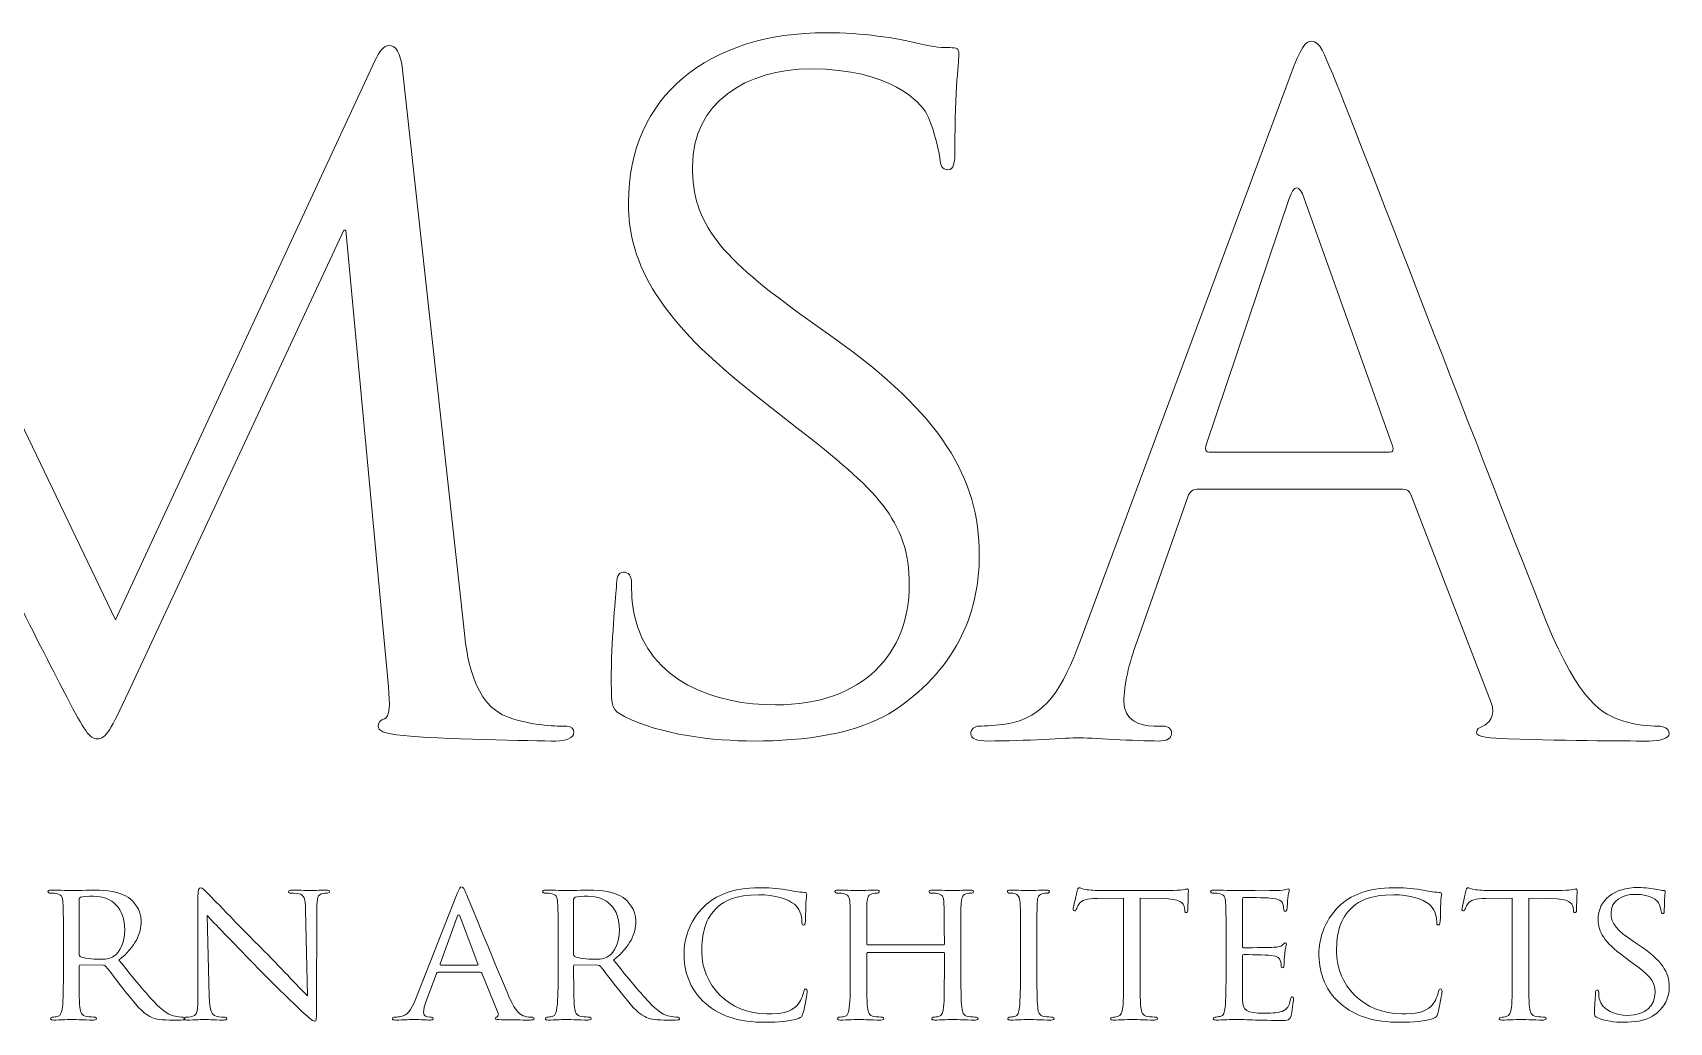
# Model space of a CAD drawing. Header units: feet. Extents: x 0.21 to 4.79, y 0.56 to 1.94.
# Drawn here: x 2.498 to 4.787, y 0.558 to 1.942 of the extents above; entities that cross this region are included whole.
import ezdxf

# ---------------------------------------------------------------- set-up
doc = ezdxf.new("R2010")
doc.units = ezdxf.units.FT
doc.header["$MEASUREMENT"] = 0
doc.layers.add('Layer 2', color=7, linetype='Continuous')

# ---------------------------------------------------------------- blocks, each defined once
blk = doc.blocks.new('RAMSA-Logo-Outline')
at = {"layer": 'Layer 2', "lineweight": 0}
for points, knots in [([(3.1004, 1.1147), (3.1047, 1.0702), (3.1132, 1.0018), (3.1643, 0.984), (3.1997, 0.9721), (3.2323, 0.9721), (3.245, 0.9721), (3.2507, 0.9721), (3.255, 0.9692), (3.255, 0.9632), (3.255, 0.9558), (3.2436, 0.9513), (3.2295, 0.9513), (3.2011, 0.9513), (3.0621, 0.9543), (3.0168, 0.9588), (2.9871, 0.9618), (2.9814, 0.9662), (2.9814, 0.9721), (2.9814, 0.9766), (2.9842, 0.9811), (2.9899, 0.9825), (2.997, 0.984), (2.9984, 1.0033), (2.9955, 1.0271), (2.9955, 1.0271), (2.936, 1.6659), (2.936, 1.6659), (2.936, 1.6659), (2.9332, 1.6659), (2.9332, 1.6659), (2.9332, 1.6659), (2.6327, 1.0212), (2.6327, 1.0212), (2.6071, 0.9662), (2.6001, 0.9543), (2.5888, 0.9543), (2.5774, 0.9543), (2.5703, 0.9662), (2.5462, 1.0122), (2.5136, 1.0746), (2.4314, 1.2366), (2.4002, 1.3049), (2.3633, 1.3851), (2.2627, 1.5976), (2.2414, 1.6495), (2.2414, 1.6495), (2.2358, 1.6495), (2.2358, 1.6495), (2.2358, 1.6495), (2.1876, 1.0791), (2.1876, 1.0791), (2.1862, 1.0598), (2.1862, 1.036), (2.1862, 1.0152), (2.1862, 0.9959), (2.1975, 0.984), (2.2159, 0.9795), (2.2372, 0.9736), (2.2556, 0.9721), (2.2641, 0.9721), (2.2683, 0.9721), (2.274, 0.9677), (2.274, 0.9632), (2.274, 0.9543), (2.2655, 0.9513), (2.2514, 0.9513), (2.2046, 0.9513), (2.145, 0.9558), (2.1351, 0.9558), (2.1238, 0.9558), (2.0643, 0.9513), (2.0302, 0.9513), (2.0175, 0.9513), (2.009, 0.9543), (2.009, 0.9632), (2.009, 0.9677), (2.0146, 0.9721), (2.0217, 0.9721), (2.0316, 0.9721), (2.0401, 0.9736), (2.0586, 0.9766), (2.0997, 0.984), (2.1011, 1.0301), (2.1068, 1.0776), (2.1068, 1.0776), (2.1975, 1.9021), (2.1975, 1.9021), (2.1989, 1.9154), (2.2046, 1.9244), (2.2116, 1.9244), (2.2202, 1.9244), (2.2301, 1.9199), (2.2372, 1.905), (2.2372, 1.905), (2.6142, 1.1207), (2.6142, 1.1207), (2.6142, 1.1207), (2.9771, 1.9036), (2.9771, 1.9036), (2.9828, 1.9154), (2.9885, 1.9244), (2.997, 1.9244), (3.0055, 1.9244), (3.0126, 1.914), (3.0154, 1.8902), (3.0154, 1.8902), (3.1004, 1.1147), (3.1004, 1.1147)], [0, 0, 0, 0, 1, 1, 1, 2, 2, 2, 3, 3, 3, 4, 4, 4, 5, 5, 5, 6, 6, 6, 7, 7, 7, 8, 8, 8, 9, 9, 9, 10, 10, 10, 11, 11, 11, 12, 12, 12, 13, 13, 13, 14, 14, 14, 15, 15, 15, 16, 16, 16, 17, 17, 17, 18, 18, 18, 19, 19, 19, 20, 20, 20, 21, 21, 21, 22, 22, 22, 23, 23, 23, 24, 24, 24, 25, 25, 25, 26, 26, 26, 27, 27, 27, 28, 28, 28, 29, 29, 29, 30, 30, 30, 31, 31, 31, 32, 32, 32, 33, 33, 33, 34, 34, 34, 35, 35, 35, 36, 36, 36, 36]), ([(3.3256, 0.9855), (3.3086, 0.9944), (3.3072, 0.9988), (3.3072, 1.033), (3.3072, 1.0954), (3.3129, 1.1459), (3.3143, 1.1667), (3.3143, 1.1801), (3.3171, 1.1875), (3.3242, 1.1875), (3.3312, 1.1875), (3.3355, 1.1831), (3.3355, 1.1726), (3.3355, 1.1623), (3.3355, 1.1444), (3.3398, 1.1266), (3.3596, 1.0345), (3.4532, 1.0018), (3.5368, 1.0018), (3.6601, 1.0018), (3.7239, 1.0746), (3.7239, 1.1697), (3.7239, 1.2603), (3.6772, 1.3034), (3.5666, 1.3896), (3.5666, 1.3896), (3.5099, 1.4341), (3.5099, 1.4341), (3.3752, 1.5396), (3.3312, 1.6168), (3.3312, 1.7045), (3.3312, 1.853), (3.4432, 1.9422), (3.6077, 1.9422), (3.6573, 1.9422), (3.7069, 1.9347), (3.7367, 1.9273), (3.7608, 1.9213), (3.7707, 1.9213), (3.7806, 1.9213), (3.7905, 1.9213), (3.7934, 1.9199), (3.7934, 1.9125), (3.7934, 1.9065), (3.7877, 1.8649), (3.7877, 1.7788), (3.7877, 1.7594), (3.7863, 1.7505), (3.7778, 1.7505), (3.7693, 1.7505), (3.7679, 1.7564), (3.7664, 1.7669), (3.7651, 1.7817), (3.7551, 1.8159), (3.748, 1.8293), (3.7395, 1.8441), (3.6984, 1.8916), (3.5865, 1.8916), (3.4957, 1.8916), (3.4206, 1.8441), (3.4206, 1.755), (3.4206, 1.6748), (3.4589, 1.6287), (3.5822, 1.541), (3.5822, 1.541), (3.6176, 1.5158), (3.6176, 1.5158), (3.7693, 1.4074), (3.8217, 1.3197), (3.8217, 1.2113), (3.8217, 1.137), (3.7948, 1.0568), (3.7055, 0.9958), (3.653, 0.9602), (3.5751, 0.9513), (3.5071, 0.9513), (3.4489, 0.9513), (3.3767, 0.9602), (3.3256, 0.9855)], [0, 0, 0, 0, 1, 1, 1, 2, 2, 2, 3, 3, 3, 4, 4, 4, 5, 5, 5, 6, 6, 6, 7, 7, 7, 8, 8, 8, 9, 9, 9, 10, 10, 10, 11, 11, 11, 12, 12, 12, 13, 13, 13, 14, 14, 14, 15, 15, 15, 16, 16, 16, 17, 17, 17, 18, 18, 18, 19, 19, 19, 20, 20, 20, 21, 21, 21, 22, 22, 22, 23, 23, 23, 24, 24, 24, 25, 25, 25, 26, 26, 26, 26]), ([(4.2564, 1.8813), (4.272, 1.9229), (4.2777, 1.9303), (4.2862, 1.9303), (4.2989, 1.9303), (4.3032, 1.9125), (4.3159, 1.8843), (4.3386, 1.8308), (4.5385, 1.3093), (4.615, 1.1177), (4.6604, 1.0048), (4.6944, 0.9885), (4.7213, 0.9795), (4.7397, 0.9736), (4.7582, 0.9721), (4.7709, 0.9721), (4.778, 0.9721), (4.7865, 0.9692), (4.7865, 0.9617), (4.7865, 0.9543), (4.7724, 0.9513), (4.7582, 0.9513), (4.7397, 0.9513), (4.6476, 0.9513), (4.5611, 0.9543), (4.537, 0.9558), (4.5172, 0.9558), (4.5172, 0.9632), (4.5172, 0.9692), (4.52, 0.9692), (4.5257, 0.9721), (4.5328, 0.9751), (4.5456, 0.9855), (4.537, 1.0063), (4.537, 1.0063), (4.4251, 1.296), (4.4251, 1.296), (4.4223, 1.3019), (4.4208, 1.3034), (4.4137, 1.3034), (4.4137, 1.3034), (4.126, 1.3034), (4.126, 1.3034), (4.1203, 1.3034), (4.116, 1.3004), (4.1132, 1.293), (4.1132, 1.293), (4.0424, 1.091), (4.0424, 1.091), (4.031, 1.0598), (4.0239, 1.0286), (4.0239, 1.0063), (4.0239, 0.981), (4.0452, 0.9721), (4.0664, 0.9721), (4.0664, 0.9721), (4.0778, 0.9721), (4.0778, 0.9721), (4.0877, 0.9721), (4.0905, 0.9677), (4.0905, 0.9617), (4.0905, 0.9543), (4.0834, 0.9513), (4.0721, 0.9513), (4.0424, 0.9513), (3.9743, 0.9558), (3.9601, 0.9558), (3.9474, 0.9558), (3.885, 0.9513), (3.834, 0.9513), (3.8184, 0.9513), (3.8099, 0.9543), (3.8099, 0.9617), (3.8099, 0.9677), (3.8155, 0.9721), (3.8212, 0.9721), (3.8297, 0.9721), (3.8481, 0.9736), (3.8581, 0.9751), (3.9148, 0.9825), (3.9389, 1.0271), (3.9629, 1.091), (3.9629, 1.091), (4.2564, 1.8813), (4.2564, 1.8813)], [0, 0, 0, 0, 1, 1, 1, 2, 2, 2, 3, 3, 3, 4, 4, 4, 5, 5, 5, 6, 6, 6, 7, 7, 7, 8, 8, 8, 9, 9, 9, 10, 10, 10, 11, 11, 11, 12, 12, 12, 13, 13, 13, 14, 14, 14, 15, 15, 15, 16, 16, 16, 17, 17, 17, 18, 18, 18, 19, 19, 19, 20, 20, 20, 21, 21, 21, 22, 22, 22, 23, 23, 23, 24, 24, 24, 25, 25, 25, 26, 26, 26, 27, 27, 27, 28, 28, 28, 28]), ([(4.3953, 1.3554), (4.401, 1.3554), (4.401, 1.3584), (4.3995, 1.3643), (4.3995, 1.3643), (4.2762, 1.7104), (4.2762, 1.7104), (4.2691, 1.7298), (4.262, 1.7298), (4.255, 1.7104), (4.255, 1.7104), (4.1387, 1.3643), (4.1387, 1.3643), (4.1373, 1.3584), (4.1387, 1.3554), (4.143, 1.3554), (4.143, 1.3554), (4.3953, 1.3554), (4.3953, 1.3554)], [0, 0, 0, 0, 1, 1, 1, 2, 2, 2, 3, 3, 3, 4, 4, 4, 5, 5, 5, 6, 6, 6, 6]), ([(2.5411, 0.6732), (2.5411, 0.7105), (2.5411, 0.7173), (2.5405, 0.7249), (2.54, 0.7331), (2.5385, 0.737), (2.5302, 0.7382), (2.5282, 0.7384), (2.5239, 0.7387), (2.5215, 0.7387), (2.5207, 0.7387), (2.5195, 0.7399), (2.5195, 0.7407), (2.5195, 0.7421), (2.5207, 0.7427), (2.5235, 0.7427), (2.5351, 0.7427), (2.552, 0.7421), (2.5535, 0.7421), (2.5561, 0.7421), (2.5774, 0.7427), (2.5851, 0.7427), (2.6012, 0.7427), (2.6191, 0.7413), (2.6323, 0.7322), (2.6386, 0.7277), (2.6498, 0.7161), (2.6498, 0.6994), (2.6498, 0.6817), (2.6424, 0.6644), (2.6188, 0.6446), (2.6395, 0.6192), (2.657, 0.5974), (2.6717, 0.5824), (2.6852, 0.5689), (2.6936, 0.5666), (2.6999, 0.5658), (2.7048, 0.5649), (2.7074, 0.5649), (2.7088, 0.5649), (2.7103, 0.5649), (2.7111, 0.5638), (2.7111, 0.5629), (2.7111, 0.5615), (2.7097, 0.561), (2.7051, 0.561), (2.7051, 0.561), (2.6893, 0.561), (2.6893, 0.561), (2.6749, 0.561), (2.6685, 0.5624), (2.6622, 0.5658), (2.6513, 0.5714), (2.6421, 0.583), (2.6277, 0.6011), (2.6171, 0.6141), (2.6058, 0.6297), (2.6004, 0.6361), (2.5992, 0.6373), (2.5987, 0.6376), (2.5969, 0.6376), (2.5969, 0.6376), (2.5647, 0.6381), (2.5647, 0.6381), (2.5635, 0.6381), (2.563, 0.6376), (2.563, 0.6361), (2.563, 0.6361), (2.563, 0.6305), (2.563, 0.6305), (2.563, 0.6073), (2.563, 0.5887), (2.5641, 0.5788), (2.565, 0.5717), (2.5664, 0.5672), (2.5742, 0.566), (2.5776, 0.5655), (2.5831, 0.5649), (2.5854, 0.5649), (2.5871, 0.5649), (2.5874, 0.5638), (2.5874, 0.5629), (2.5874, 0.5618), (2.5863, 0.561), (2.5834, 0.561), (2.5696, 0.561), (2.5535, 0.5618), (2.5523, 0.5618), (2.552, 0.5618), (2.5351, 0.561), (2.5273, 0.561), (2.5247, 0.561), (2.5233, 0.5615), (2.5233, 0.5629), (2.5233, 0.5638), (2.5239, 0.5649), (2.5253, 0.5649), (2.5276, 0.5649), (2.5307, 0.5655), (2.5331, 0.566), (2.5379, 0.5672), (2.5385, 0.5717), (2.5397, 0.5788), (2.5411, 0.5887), (2.5411, 0.6076), (2.5411, 0.6308), (2.5411, 0.6308), (2.5411, 0.6732), (2.5411, 0.6732)], [0, 0, 0, 0, 1, 1, 1, 2, 2, 2, 3, 3, 3, 4, 4, 4, 5, 5, 5, 6, 6, 6, 7, 7, 7, 8, 8, 8, 9, 9, 9, 10, 10, 10, 11, 11, 11, 12, 12, 12, 13, 13, 13, 14, 14, 14, 15, 15, 15, 16, 16, 16, 17, 17, 17, 18, 18, 18, 19, 19, 19, 20, 20, 20, 21, 21, 21, 22, 22, 22, 23, 23, 23, 24, 24, 24, 25, 25, 25, 26, 26, 26, 27, 27, 27, 28, 28, 28, 29, 29, 29, 30, 30, 30, 31, 31, 31, 32, 32, 32, 33, 33, 33, 34, 34, 34, 35, 35, 35, 36, 36, 36, 36]), ([(2.563, 0.6528), (2.563, 0.6514), (2.5635, 0.6506), (2.5647, 0.6497), (2.5684, 0.6477), (2.5814, 0.646), (2.5926, 0.646), (2.5987, 0.646), (2.6055, 0.6463), (2.6116, 0.6503), (2.6202, 0.6559), (2.6268, 0.6686), (2.6268, 0.687), (2.6268, 0.717), (2.6101, 0.7342), (2.5831, 0.7342), (2.5756, 0.7342), (2.5676, 0.7334), (2.565, 0.7328), (2.5638, 0.7322), (2.563, 0.7314), (2.563, 0.73), (2.563, 0.73), (2.563, 0.6528), (2.563, 0.6528)], [0, 0, 0, 0, 1, 1, 1, 2, 2, 2, 3, 3, 3, 4, 4, 4, 5, 5, 5, 6, 6, 6, 7, 7, 7, 8, 8, 8, 8]), ([(2.7451, 0.5937), (2.7457, 0.574), (2.748, 0.568), (2.7549, 0.5663), (2.7595, 0.5652), (2.7652, 0.5649), (2.7675, 0.5649), (2.7687, 0.5649), (2.7696, 0.5641), (2.7696, 0.5629), (2.7696, 0.5615), (2.7678, 0.561), (2.7649, 0.561), (2.7506, 0.561), (2.7405, 0.5618), (2.7382, 0.5618), (2.7359, 0.5618), (2.7253, 0.561), (2.7137, 0.561), (2.7112, 0.561), (2.7097, 0.5612), (2.7097, 0.5629), (2.7097, 0.5641), (2.7106, 0.5649), (2.7117, 0.5649), (2.7137, 0.5649), (2.7183, 0.5652), (2.7221, 0.5663), (2.7284, 0.568), (2.7293, 0.5745), (2.7293, 0.5963), (2.7293, 0.5963), (2.7293, 0.7339), (2.7293, 0.7339), (2.7293, 0.7436), (2.7307, 0.7461), (2.7327, 0.7461), (2.7356, 0.7461), (2.7399, 0.7413), (2.7425, 0.7387), (2.7465, 0.7348), (2.7834, 0.6963), (2.8225, 0.6568), (2.8475, 0.6313), (2.8746, 0.6028), (2.8823, 0.5949), (2.8823, 0.5949), (2.8797, 0.7153), (2.8797, 0.7153), (2.8794, 0.7308), (2.878, 0.7362), (2.8702, 0.7376), (2.8656, 0.7385), (2.8599, 0.7387), (2.8579, 0.7387), (2.8561, 0.7387), (2.8559, 0.7402), (2.8559, 0.741), (2.8559, 0.7424), (2.8579, 0.7427), (2.8607, 0.7427), (2.8722, 0.7427), (2.8843, 0.7421), (2.8872, 0.7421), (2.8901, 0.7421), (2.8984, 0.7427), (2.9088, 0.7427), (2.9113, 0.7427), (2.9134, 0.7424), (2.9134, 0.741), (2.9134, 0.7402), (2.9122, 0.7387), (2.9105, 0.7387), (2.9093, 0.7387), (2.9073, 0.7387), (2.9045, 0.7382), (2.8961, 0.7365), (2.8956, 0.7317), (2.8956, 0.7172), (2.8956, 0.7172), (2.895, 0.5765), (2.895, 0.5765), (2.895, 0.5607), (2.8947, 0.5593), (2.893, 0.5593), (2.8904, 0.5593), (2.8878, 0.5612), (2.8737, 0.574), (2.8711, 0.5762), (2.8346, 0.6116), (2.8078, 0.639), (2.7785, 0.6692), (2.75, 0.6986), (2.7422, 0.7071), (2.7422, 0.7071), (2.7451, 0.5937), (2.7451, 0.5937)], [0, 0, 0, 0, 1, 1, 1, 2, 2, 2, 3, 3, 3, 4, 4, 4, 5, 5, 5, 6, 6, 6, 7, 7, 7, 8, 8, 8, 9, 9, 9, 10, 10, 10, 11, 11, 11, 12, 12, 12, 13, 13, 13, 14, 14, 14, 15, 15, 15, 16, 16, 16, 17, 17, 17, 18, 18, 18, 19, 19, 19, 20, 20, 20, 21, 21, 21, 22, 22, 22, 23, 23, 23, 24, 24, 24, 25, 25, 25, 26, 26, 26, 27, 27, 27, 28, 28, 28, 29, 29, 29, 30, 30, 30, 31, 31, 31, 32, 32, 32, 32]), ([(3.0918, 0.7379), (3.095, 0.7458), (3.0961, 0.7472), (3.0978, 0.7472), (3.1004, 0.7472), (3.1013, 0.7438), (3.1039, 0.7385), (3.1085, 0.7283), (3.149, 0.6291), (3.1646, 0.5926), (3.1738, 0.5712), (3.1807, 0.568), (3.1861, 0.5663), (3.1899, 0.5652), (3.1936, 0.5649), (3.1962, 0.5649), (3.1977, 0.5649), (3.1994, 0.5643), (3.1994, 0.5629), (3.1994, 0.5615), (3.1965, 0.561), (3.1936, 0.561), (3.1899, 0.561), (3.1712, 0.561), (3.1536, 0.5615), (3.1487, 0.5618), (3.1447, 0.5618), (3.1447, 0.5632), (3.1447, 0.5643), (3.1453, 0.5643), (3.1465, 0.5649), (3.1479, 0.5655), (3.1505, 0.5675), (3.1487, 0.5714), (3.1487, 0.5714), (3.126, 0.6265), (3.126, 0.6265), (3.1255, 0.6277), (3.1252, 0.6279), (3.1237, 0.6279), (3.1237, 0.6279), (3.0653, 0.6279), (3.0653, 0.6279), (3.0642, 0.6279), (3.0633, 0.6274), (3.0627, 0.626), (3.0627, 0.626), (3.0484, 0.5875), (3.0484, 0.5875), (3.0461, 0.5816), (3.0446, 0.5757), (3.0446, 0.5714), (3.0446, 0.5666), (3.0489, 0.5649), (3.0533, 0.5649), (3.0533, 0.5649), (3.0556, 0.5649), (3.0556, 0.5649), (3.0576, 0.5649), (3.0581, 0.5641), (3.0581, 0.5629), (3.0581, 0.5615), (3.0567, 0.561), (3.0544, 0.561), (3.0484, 0.561), (3.0345, 0.5618), (3.0317, 0.5618), (3.0291, 0.5618), (3.0164, 0.561), (3.006, 0.561), (3.0029, 0.561), (3.0012, 0.5615), (3.0012, 0.5629), (3.0012, 0.5641), (3.0023, 0.5649), (3.0035, 0.5649), (3.0052, 0.5649), (3.009, 0.5652), (3.011, 0.5655), (3.0225, 0.5669), (3.0274, 0.5754), (3.0323, 0.5875), (3.0323, 0.5875), (3.0918, 0.7379), (3.0918, 0.7379)], [0, 0, 0, 0, 1, 1, 1, 2, 2, 2, 3, 3, 3, 4, 4, 4, 5, 5, 5, 6, 6, 6, 7, 7, 7, 8, 8, 8, 9, 9, 9, 10, 10, 10, 11, 11, 11, 12, 12, 12, 13, 13, 13, 14, 14, 14, 15, 15, 15, 16, 16, 16, 17, 17, 17, 18, 18, 18, 19, 19, 19, 20, 20, 20, 21, 21, 21, 22, 22, 22, 23, 23, 23, 24, 24, 24, 25, 25, 25, 26, 26, 26, 27, 27, 27, 28, 28, 28, 28]), ([(3.2328, 0.6732), (3.2328, 0.7105), (3.2328, 0.7173), (3.2322, 0.7249), (3.2316, 0.7331), (3.2302, 0.737), (3.2219, 0.7382), (3.2198, 0.7384), (3.2155, 0.7387), (3.2132, 0.7387), (3.2123, 0.7387), (3.2112, 0.7399), (3.2112, 0.7407), (3.2112, 0.7421), (3.2123, 0.7427), (3.2152, 0.7427), (3.2268, 0.7427), (3.2437, 0.7421), (3.2451, 0.7421), (3.2477, 0.7421), (3.269, 0.7427), (3.2768, 0.7427), (3.2929, 0.7427), (3.3107, 0.7413), (3.324, 0.7322), (3.3303, 0.7277), (3.3415, 0.7161), (3.3415, 0.6994), (3.3415, 0.6817), (3.334, 0.6644), (3.3105, 0.6446), (3.3312, 0.6192), (3.3487, 0.5974), (3.3634, 0.5824), (3.3769, 0.5689), (3.3853, 0.5666), (3.3916, 0.5658), (3.3965, 0.5649), (3.3991, 0.5649), (3.4005, 0.5649), (3.4019, 0.5649), (3.4028, 0.5638), (3.4028, 0.5629), (3.4028, 0.5615), (3.4014, 0.561), (3.3968, 0.561), (3.3968, 0.561), (3.3809, 0.561), (3.3809, 0.561), (3.3665, 0.561), (3.3602, 0.5624), (3.3539, 0.5658), (3.343, 0.5714), (3.3338, 0.583), (3.3194, 0.6011), (3.3087, 0.6141), (3.2975, 0.6297), (3.292, 0.6361), (3.2909, 0.6373), (3.2903, 0.6376), (3.2886, 0.6376), (3.2886, 0.6376), (3.2564, 0.6381), (3.2564, 0.6381), (3.2552, 0.6381), (3.2546, 0.6376), (3.2546, 0.6361), (3.2546, 0.6361), (3.2546, 0.6305), (3.2546, 0.6305), (3.2546, 0.6073), (3.2546, 0.5887), (3.2558, 0.5788), (3.2567, 0.5717), (3.2581, 0.5672), (3.2659, 0.566), (3.2693, 0.5655), (3.2748, 0.5649), (3.2771, 0.5649), (3.2788, 0.5649), (3.2791, 0.5638), (3.2791, 0.5629), (3.2791, 0.5618), (3.2779, 0.561), (3.2751, 0.561), (3.2612, 0.561), (3.2451, 0.5618), (3.244, 0.5618), (3.2437, 0.5618), (3.2268, 0.561), (3.219, 0.561), (3.2164, 0.561), (3.215, 0.5615), (3.215, 0.5629), (3.215, 0.5638), (3.2155, 0.5649), (3.2169, 0.5649), (3.2193, 0.5649), (3.2224, 0.5655), (3.2247, 0.566), (3.2296, 0.5672), (3.2302, 0.5717), (3.2313, 0.5788), (3.2328, 0.5887), (3.2328, 0.6076), (3.2328, 0.6308), (3.2328, 0.6308), (3.2328, 0.6732), (3.2328, 0.6732)], [0, 0, 0, 0, 1, 1, 1, 2, 2, 2, 3, 3, 3, 4, 4, 4, 5, 5, 5, 6, 6, 6, 7, 7, 7, 8, 8, 8, 9, 9, 9, 10, 10, 10, 11, 11, 11, 12, 12, 12, 13, 13, 13, 14, 14, 14, 15, 15, 15, 16, 16, 16, 17, 17, 17, 18, 18, 18, 19, 19, 19, 20, 20, 20, 21, 21, 21, 22, 22, 22, 23, 23, 23, 24, 24, 24, 25, 25, 25, 26, 26, 26, 27, 27, 27, 28, 28, 28, 29, 29, 29, 30, 30, 30, 31, 31, 31, 32, 32, 32, 33, 33, 33, 34, 34, 34, 35, 35, 35, 36, 36, 36, 36]), ([(3.2546, 0.6528), (3.2546, 0.6514), (3.2552, 0.6506), (3.2564, 0.6497), (3.2601, 0.6477), (3.2731, 0.646), (3.2843, 0.646), (3.2903, 0.646), (3.2972, 0.6463), (3.3033, 0.6503), (3.3119, 0.6559), (3.3185, 0.6686), (3.3185, 0.687), (3.3185, 0.717), (3.3018, 0.7342), (3.2748, 0.7342), (3.2673, 0.7342), (3.2592, 0.7334), (3.2567, 0.7328), (3.2555, 0.7322), (3.2546, 0.7314), (3.2546, 0.73), (3.2546, 0.73), (3.2546, 0.6528), (3.2546, 0.6528)], [0, 0, 0, 0, 1, 1, 1, 2, 2, 2, 3, 3, 3, 4, 4, 4, 5, 5, 5, 6, 6, 6, 7, 7, 7, 8, 8, 8, 8]), ([(3.4398, 0.5836), (3.415, 0.6045), (3.4089, 0.6319), (3.4089, 0.6548), (3.4089, 0.6709), (3.415, 0.6989), (3.4374, 0.7204), (3.4527, 0.7348), (3.4757, 0.7461), (3.5145, 0.7461), (3.5246, 0.7461), (3.539, 0.7452), (3.5514, 0.7433), (3.5609, 0.7416), (3.5689, 0.7399), (3.5772, 0.7396), (3.5798, 0.7396), (3.5804, 0.7385), (3.5804, 0.737), (3.5804, 0.7351), (3.5798, 0.7322), (3.5793, 0.7235), (3.579, 0.7156), (3.579, 0.7023), (3.5787, 0.6989), (3.5784, 0.6952), (3.5772, 0.6938), (3.5758, 0.6938), (3.5741, 0.6938), (3.5738, 0.6955), (3.5738, 0.6989), (3.5738, 0.7082), (3.5698, 0.7178), (3.5632, 0.7229), (3.5542, 0.7303), (3.5358, 0.7362), (3.5134, 0.7362), (3.4809, 0.7362), (3.4653, 0.7277), (3.4564, 0.7195), (3.4377, 0.7026), (3.4337, 0.6811), (3.4337, 0.6568), (3.4337, 0.6107), (3.4708, 0.5697), (3.5249, 0.5697), (3.5439, 0.5697), (3.5565, 0.5711), (3.5666, 0.581), (3.5721, 0.5864), (3.5755, 0.5966), (3.5764, 0.6011), (3.577, 0.6036), (3.5772, 0.6045), (3.579, 0.6045), (3.5801, 0.6045), (3.5813, 0.6028), (3.5813, 0.6011), (3.5813, 0.5994), (3.5778, 0.5785), (3.5752, 0.5703), (3.5738, 0.5658), (3.5732, 0.5649), (3.5689, 0.5632), (3.5586, 0.5593), (3.5396, 0.5578), (3.5232, 0.5578), (3.4852, 0.5578), (3.4596, 0.5666), (3.4398, 0.5836)], [0, 0, 0, 0, 1, 1, 1, 2, 2, 2, 3, 3, 3, 4, 4, 4, 5, 5, 5, 6, 6, 6, 7, 7, 7, 8, 8, 8, 9, 9, 9, 10, 10, 10, 11, 11, 11, 12, 12, 12, 13, 13, 13, 14, 14, 14, 15, 15, 15, 16, 16, 16, 17, 17, 17, 18, 18, 18, 19, 19, 19, 20, 20, 20, 21, 21, 21, 22, 22, 22, 23, 23, 23, 23]), ([(3.7959, 0.6308), (3.7959, 0.6076), (3.7962, 0.5887), (3.7974, 0.5788), (3.7982, 0.5717), (3.7988, 0.5672), (3.8066, 0.566), (3.81, 0.5655), (3.8158, 0.5649), (3.8178, 0.5649), (3.8195, 0.5649), (3.8201, 0.5638), (3.8201, 0.5629), (3.8201, 0.5618), (3.8187, 0.561), (3.8158, 0.561), (3.802, 0.561), (3.7858, 0.5618), (3.7844, 0.5618), (3.7832, 0.5618), (3.7668, 0.561), (3.7594, 0.561), (3.7565, 0.561), (3.7553, 0.5615), (3.7553, 0.5629), (3.7553, 0.5638), (3.7559, 0.5649), (3.7574, 0.5649), (3.7597, 0.5649), (3.7625, 0.5655), (3.7648, 0.566), (3.77, 0.5672), (3.7709, 0.572), (3.7718, 0.5791), (3.7729, 0.5889), (3.7729, 0.607), (3.7729, 0.6302), (3.7729, 0.6302), (3.7729, 0.6542), (3.7729, 0.6542), (3.7729, 0.6554), (3.7723, 0.6556), (3.7715, 0.6556), (3.7715, 0.6556), (3.6659, 0.6556), (3.6659, 0.6556), (3.665, 0.6556), (3.6644, 0.6554), (3.6644, 0.6542), (3.6644, 0.6542), (3.6644, 0.6302), (3.6644, 0.6302), (3.6644, 0.607), (3.6644, 0.5887), (3.6656, 0.5788), (3.6665, 0.5717), (3.6673, 0.5672), (3.6748, 0.566), (3.6785, 0.5655), (3.684, 0.5649), (3.6863, 0.5649), (3.6877, 0.5649), (3.6883, 0.5638), (3.6883, 0.5629), (3.6883, 0.5618), (3.6872, 0.561), (3.6843, 0.561), (3.6702, 0.561), (3.6541, 0.5618), (3.6529, 0.5618), (3.6515, 0.5618), (3.6354, 0.561), (3.6276, 0.561), (3.625, 0.561), (3.6236, 0.5615), (3.6236, 0.5629), (3.6236, 0.5638), (3.6242, 0.5649), (3.6256, 0.5649), (3.6279, 0.5649), (3.6311, 0.5655), (3.6334, 0.566), (3.6383, 0.5672), (3.6388, 0.5717), (3.64, 0.5788), (3.6414, 0.5887), (3.6414, 0.6076), (3.6414, 0.6308), (3.6414, 0.6308), (3.6414, 0.6732), (3.6414, 0.6732), (3.6414, 0.7105), (3.6414, 0.7172), (3.6408, 0.7249), (3.6403, 0.7331), (3.6388, 0.737), (3.6305, 0.7382), (3.6285, 0.7385), (3.6242, 0.7387), (3.6219, 0.7387), (3.621, 0.7387), (3.6198, 0.7399), (3.6198, 0.7407), (3.6198, 0.7421), (3.621, 0.7427), (3.6239, 0.7427), (3.6354, 0.7427), (3.6515, 0.7421), (3.6529, 0.7421), (3.6541, 0.7421), (3.6702, 0.7427), (3.678, 0.7427), (3.6809, 0.7427), (3.682, 0.7421), (3.682, 0.7407), (3.682, 0.7399), (3.6809, 0.7387), (3.68, 0.7387), (3.6783, 0.7387), (3.6765, 0.7387), (3.6737, 0.7382), (3.6667, 0.7367), (3.6653, 0.7334), (3.6647, 0.7249), (3.6644, 0.7172), (3.6644, 0.7099), (3.6644, 0.6726), (3.6644, 0.6726), (3.6644, 0.6675), (3.6644, 0.6675), (3.6644, 0.6661), (3.665, 0.6661), (3.6659, 0.6661), (3.6659, 0.6661), (3.7715, 0.6661), (3.7715, 0.6661), (3.7723, 0.6661), (3.7729, 0.6661), (3.7729, 0.6675), (3.7729, 0.6675), (3.7729, 0.6726), (3.7729, 0.6726), (3.7729, 0.7099), (3.7726, 0.7172), (3.7723, 0.7249), (3.7718, 0.7331), (3.7706, 0.737), (3.7623, 0.7382), (3.7603, 0.7385), (3.7559, 0.7387), (3.7536, 0.7387), (3.7525, 0.7387), (3.7516, 0.7399), (3.7516, 0.7407), (3.7516, 0.7421), (3.7528, 0.7427), (3.7556, 0.7427), (3.7668, 0.7427), (3.7832, 0.7421), (3.7844, 0.7421), (3.7858, 0.7421), (3.802, 0.7427), (3.8094, 0.7427), (3.8123, 0.7427), (3.8137, 0.7421), (3.8137, 0.7407), (3.8137, 0.7399), (3.8126, 0.7387), (3.8114, 0.7387), (3.8097, 0.7387), (3.8083, 0.7387), (3.8051, 0.7382), (3.7985, 0.7367), (3.7971, 0.7334), (3.7965, 0.7249), (3.7959, 0.7172), (3.7959, 0.7105), (3.7959, 0.6732), (3.7959, 0.6732), (3.7959, 0.6308), (3.7959, 0.6308)], [0, 0, 0, 0, 1, 1, 1, 2, 2, 2, 3, 3, 3, 4, 4, 4, 5, 5, 5, 6, 6, 6, 7, 7, 7, 8, 8, 8, 9, 9, 9, 10, 10, 10, 11, 11, 11, 12, 12, 12, 13, 13, 13, 14, 14, 14, 15, 15, 15, 16, 16, 16, 17, 17, 17, 18, 18, 18, 19, 19, 19, 20, 20, 20, 21, 21, 21, 22, 22, 22, 23, 23, 23, 24, 24, 24, 25, 25, 25, 26, 26, 26, 27, 27, 27, 28, 28, 28, 29, 29, 29, 30, 30, 30, 31, 31, 31, 32, 32, 32, 33, 33, 33, 34, 34, 34, 35, 35, 35, 36, 36, 36, 37, 37, 37, 38, 38, 38, 39, 39, 39, 40, 40, 40, 41, 41, 41, 42, 42, 42, 43, 43, 43, 44, 44, 44, 45, 45, 45, 46, 46, 46, 47, 47, 47, 48, 48, 48, 49, 49, 49, 50, 50, 50, 51, 51, 51, 52, 52, 52, 53, 53, 53, 54, 54, 54, 55, 55, 55, 56, 56, 56, 57, 57, 57, 58, 58, 58, 59, 59, 59, 60, 60, 60, 60]), ([(3.9024, 0.6308), (3.9024, 0.6076), (3.9024, 0.5887), (3.9035, 0.5788), (3.9044, 0.5717), (3.9053, 0.5672), (3.9127, 0.566), (3.9165, 0.5655), (3.922, 0.5649), (3.9243, 0.5649), (3.9257, 0.5649), (3.9263, 0.5638), (3.9263, 0.5629), (3.9263, 0.5618), (3.9251, 0.561), (3.9222, 0.561), (3.9081, 0.561), (3.8918, 0.5618), (3.8906, 0.5618), (3.8892, 0.5618), (3.8733, 0.561), (3.8656, 0.561), (3.863, 0.561), (3.8615, 0.5615), (3.8615, 0.5629), (3.8615, 0.5638), (3.8621, 0.5649), (3.8636, 0.5649), (3.8659, 0.5649), (3.869, 0.5655), (3.8713, 0.566), (3.8762, 0.5672), (3.8771, 0.5717), (3.8779, 0.5788), (3.8791, 0.5887), (3.8794, 0.6076), (3.8794, 0.6308), (3.8794, 0.6308), (3.8794, 0.6732), (3.8794, 0.6732), (3.8794, 0.7105), (3.8794, 0.7172), (3.8788, 0.7249), (3.8782, 0.7331), (3.8762, 0.7367), (3.8707, 0.7379), (3.8679, 0.7385), (3.8647, 0.7387), (3.863, 0.7387), (3.8618, 0.7387), (3.861, 0.7399), (3.861, 0.7407), (3.861, 0.7421), (3.8621, 0.7427), (3.865, 0.7427), (3.8733, 0.7427), (3.8892, 0.7421), (3.8906, 0.7421), (3.8918, 0.7421), (3.9081, 0.7427), (3.9159, 0.7427), (3.9188, 0.7427), (3.9199, 0.7421), (3.9199, 0.7407), (3.9199, 0.7399), (3.9188, 0.7387), (3.9179, 0.7387), (3.9162, 0.7387), (3.9145, 0.7387), (3.9116, 0.7382), (3.9047, 0.7367), (3.9033, 0.7334), (3.9027, 0.7249), (3.9024, 0.7172), (3.9024, 0.7105), (3.9024, 0.6732), (3.9024, 0.6732), (3.9024, 0.6308), (3.9024, 0.6308)], [0, 0, 0, 0, 1, 1, 1, 2, 2, 2, 3, 3, 3, 4, 4, 4, 5, 5, 5, 6, 6, 6, 7, 7, 7, 8, 8, 8, 9, 9, 9, 10, 10, 10, 11, 11, 11, 12, 12, 12, 13, 13, 13, 14, 14, 14, 15, 15, 15, 16, 16, 16, 17, 17, 17, 18, 18, 18, 19, 19, 19, 20, 20, 20, 21, 21, 21, 22, 22, 22, 23, 23, 23, 24, 24, 24, 25, 25, 25, 26, 26, 26, 26]), ([(4.0465, 0.6308), (4.0465, 0.6076), (4.0465, 0.5887), (4.0477, 0.5788), (4.0485, 0.5717), (4.0497, 0.5672), (4.0575, 0.566), (4.0609, 0.5655), (4.0667, 0.5649), (4.069, 0.5649), (4.0707, 0.5649), (4.071, 0.5638), (4.071, 0.5629), (4.071, 0.5618), (4.0698, 0.561), (4.0669, 0.561), (4.0531, 0.561), (4.037, 0.5618), (4.0356, 0.5618), (4.0345, 0.5618), (4.0169, 0.561), (4.0094, 0.561), (4.0066, 0.561), (4.0054, 0.5615), (4.0054, 0.5629), (4.0054, 0.5638), (4.006, 0.5647), (4.0074, 0.5647), (4.0097, 0.5647), (4.0126, 0.5652), (4.0149, 0.5658), (4.0201, 0.5669), (4.0215, 0.5717), (4.0224, 0.5788), (4.0235, 0.5887), (4.0235, 0.6076), (4.0235, 0.6308), (4.0235, 0.6308), (4.0235, 0.7317), (4.0235, 0.7317), (4.0235, 0.7317), (3.987, 0.7311), (3.987, 0.7311), (3.9712, 0.7308), (3.9651, 0.7291), (3.9614, 0.7235), (3.9585, 0.7192), (3.9582, 0.7175), (3.9574, 0.7158), (3.9568, 0.7139), (3.9559, 0.7136), (3.9548, 0.7136), (3.9542, 0.7136), (3.953, 0.7142), (3.953, 0.7156), (3.953, 0.7181), (3.9582, 0.7396), (3.9585, 0.7416), (3.9591, 0.743), (3.9602, 0.7461), (3.9611, 0.7461), (3.9628, 0.7461), (3.9654, 0.7441), (3.9723, 0.7432), (3.9795, 0.7424), (3.9893, 0.7421), (3.9922, 0.7421), (3.9922, 0.7421), (4.0877, 0.7421), (4.0877, 0.7421), (4.096, 0.7421), (4.1018, 0.7427), (4.1058, 0.7432), (4.1095, 0.7438), (4.1118, 0.7444), (4.113, 0.7444), (4.1141, 0.7444), (4.1141, 0.743), (4.1141, 0.7416), (4.1141, 0.7342), (4.1133, 0.717), (4.1133, 0.7142), (4.1133, 0.7122), (4.1121, 0.711), (4.111, 0.711), (4.1098, 0.711), (4.1093, 0.7119), (4.109, 0.7153), (4.109, 0.7153), (4.1087, 0.7178), (4.1087, 0.7178), (4.1078, 0.7252), (4.1023, 0.7305), (4.0782, 0.7311), (4.0782, 0.7311), (4.0465, 0.7317), (4.0465, 0.7317), (4.0465, 0.7317), (4.0465, 0.6308), (4.0465, 0.6308)], [0, 0, 0, 0, 1, 1, 1, 2, 2, 2, 3, 3, 3, 4, 4, 4, 5, 5, 5, 6, 6, 6, 7, 7, 7, 8, 8, 8, 9, 9, 9, 10, 10, 10, 11, 11, 11, 12, 12, 12, 13, 13, 13, 14, 14, 14, 15, 15, 15, 16, 16, 16, 17, 17, 17, 18, 18, 18, 19, 19, 19, 20, 20, 20, 21, 21, 21, 22, 22, 22, 23, 23, 23, 24, 24, 24, 25, 25, 25, 26, 26, 26, 27, 27, 27, 28, 28, 28, 29, 29, 29, 30, 30, 30, 31, 31, 31, 32, 32, 32, 33, 33, 33, 33]), ([(4.1668, 0.6732), (4.1668, 0.7105), (4.1668, 0.7172), (4.1662, 0.7249), (4.1657, 0.7331), (4.1642, 0.737), (4.1559, 0.7382), (4.1539, 0.7385), (4.1495, 0.7387), (4.1472, 0.7387), (4.1464, 0.7387), (4.1452, 0.7399), (4.1452, 0.7407), (4.1452, 0.7421), (4.1464, 0.7427), (4.1493, 0.7427), (4.1608, 0.7427), (4.1772, 0.7421), (4.1786, 0.7421), (4.1803, 0.7421), (4.2333, 0.7418), (4.239, 0.7421), (4.2439, 0.7424), (4.2485, 0.7433), (4.2505, 0.7436), (4.2517, 0.7438), (4.2528, 0.7447), (4.254, 0.7447), (4.2548, 0.7447), (4.2551, 0.7436), (4.2551, 0.7424), (4.2551, 0.7407), (4.2537, 0.7379), (4.2531, 0.7311), (4.2528, 0.7288), (4.2523, 0.7181), (4.2517, 0.7153), (4.2514, 0.7142), (4.2505, 0.7127), (4.2494, 0.7127), (4.2479, 0.7127), (4.2474, 0.7139), (4.2474, 0.7158), (4.2474, 0.7175), (4.2471, 0.7215), (4.2459, 0.7243), (4.2442, 0.7283), (4.2416, 0.73), (4.2278, 0.7317), (4.2235, 0.7322), (4.1941, 0.7325), (4.1912, 0.7325), (4.1901, 0.7325), (4.1898, 0.7317), (4.1898, 0.73), (4.1898, 0.73), (4.1898, 0.6647), (4.1898, 0.6647), (4.1898, 0.663), (4.1898, 0.6622), (4.1912, 0.6622), (4.1944, 0.6622), (4.2278, 0.6622), (4.2335, 0.6627), (4.2396, 0.6633), (4.2433, 0.6635), (4.2459, 0.6661), (4.2476, 0.6678), (4.2488, 0.6692), (4.2497, 0.6692), (4.2505, 0.6692), (4.2511, 0.6686), (4.2511, 0.6672), (4.2511, 0.6658), (4.2497, 0.6619), (4.2491, 0.6539), (4.2485, 0.6492), (4.2479, 0.6401), (4.2479, 0.6384), (4.2479, 0.6364), (4.2474, 0.6339), (4.2456, 0.6339), (4.2445, 0.6339), (4.2439, 0.6347), (4.2439, 0.6361), (4.2439, 0.6384), (4.2439, 0.6409), (4.2427, 0.6441), (4.2419, 0.6474), (4.2396, 0.6503), (4.2298, 0.6514), (4.2229, 0.6522), (4.1958, 0.6525), (4.1915, 0.6525), (4.1901, 0.6525), (4.1898, 0.6517), (4.1898, 0.6508), (4.1898, 0.6508), (4.1898, 0.6308), (4.1898, 0.6308), (4.1898, 0.6226), (4.1895, 0.5946), (4.1898, 0.5898), (4.1904, 0.5737), (4.195, 0.5706), (4.22, 0.5706), (4.2266, 0.5706), (4.2387, 0.5706), (4.2453, 0.5731), (4.252, 0.5759), (4.2554, 0.5802), (4.2568, 0.5898), (4.2574, 0.5926), (4.258, 0.5935), (4.2594, 0.5935), (4.2609, 0.5935), (4.2611, 0.5915), (4.2611, 0.5898), (4.2611, 0.5881), (4.2591, 0.5717), (4.2577, 0.5666), (4.256, 0.5604), (4.2534, 0.5604), (4.2436, 0.5604), (4.2246, 0.5604), (4.21, 0.561), (4.1996, 0.5612), (4.189, 0.5618), (4.1823, 0.5618), (4.1786, 0.5618), (4.178, 0.5618), (4.1731, 0.5618), (4.1677, 0.5615), (4.1628, 0.5612), (4.157, 0.561), (4.153, 0.561), (4.1504, 0.561), (4.149, 0.5615), (4.149, 0.5629), (4.149, 0.5638), (4.1495, 0.5649), (4.151, 0.5649), (4.1533, 0.5649), (4.1565, 0.5658), (4.1587, 0.5661), (4.1637, 0.5669), (4.1642, 0.5717), (4.1654, 0.5788), (4.1668, 0.5887), (4.1668, 0.6076), (4.1668, 0.6308), (4.1668, 0.6308), (4.1668, 0.6732), (4.1668, 0.6732)], [0, 0, 0, 0, 1, 1, 1, 2, 2, 2, 3, 3, 3, 4, 4, 4, 5, 5, 5, 6, 6, 6, 7, 7, 7, 8, 8, 8, 9, 9, 9, 10, 10, 10, 11, 11, 11, 12, 12, 12, 13, 13, 13, 14, 14, 14, 15, 15, 15, 16, 16, 16, 17, 17, 17, 18, 18, 18, 19, 19, 19, 20, 20, 20, 21, 21, 21, 22, 22, 22, 23, 23, 23, 24, 24, 24, 25, 25, 25, 26, 26, 26, 27, 27, 27, 28, 28, 28, 29, 29, 29, 30, 30, 30, 31, 31, 31, 32, 32, 32, 33, 33, 33, 34, 34, 34, 35, 35, 35, 36, 36, 36, 37, 37, 37, 38, 38, 38, 39, 39, 39, 40, 40, 40, 41, 41, 41, 42, 42, 42, 43, 43, 43, 44, 44, 44, 45, 45, 45, 46, 46, 46, 47, 47, 47, 48, 48, 48, 49, 49, 49, 50, 50, 50, 51, 51, 51, 51]), ([(4.3273, 0.5836), (4.3026, 0.6045), (4.2966, 0.6319), (4.2966, 0.6548), (4.2966, 0.6709), (4.3026, 0.6989), (4.325, 0.7204), (4.3403, 0.7348), (4.3633, 0.7461), (4.4022, 0.7461), (4.4122, 0.7461), (4.4266, 0.7452), (4.439, 0.7433), (4.4485, 0.7416), (4.4565, 0.7399), (4.4648, 0.7396), (4.4674, 0.7396), (4.468, 0.7385), (4.468, 0.737), (4.468, 0.7351), (4.4674, 0.7322), (4.4669, 0.7235), (4.4666, 0.7156), (4.4666, 0.7023), (4.4663, 0.6989), (4.466, 0.6952), (4.4648, 0.6938), (4.4634, 0.6938), (4.4617, 0.6938), (4.4614, 0.6955), (4.4614, 0.6989), (4.4614, 0.7082), (4.4574, 0.7178), (4.4508, 0.7229), (4.4418, 0.7303), (4.4234, 0.7362), (4.401, 0.7362), (4.3685, 0.7362), (4.3529, 0.7277), (4.344, 0.7195), (4.3253, 0.7026), (4.3213, 0.6811), (4.3213, 0.6568), (4.3213, 0.6107), (4.3584, 0.5697), (4.4125, 0.5697), (4.4315, 0.5697), (4.4441, 0.5711), (4.4542, 0.581), (4.4597, 0.5864), (4.4631, 0.5966), (4.464, 0.6011), (4.4646, 0.6036), (4.4648, 0.6045), (4.4666, 0.6045), (4.4677, 0.6045), (4.4689, 0.6028), (4.4689, 0.6011), (4.4689, 0.5994), (4.4654, 0.5785), (4.4628, 0.5703), (4.4614, 0.5658), (4.4608, 0.5649), (4.4565, 0.5632), (4.4462, 0.5593), (4.4272, 0.5578), (4.4108, 0.5578), (4.3728, 0.5578), (4.3472, 0.5666), (4.3273, 0.5836)], [0, 0, 0, 0, 1, 1, 1, 2, 2, 2, 3, 3, 3, 4, 4, 4, 5, 5, 5, 6, 6, 6, 7, 7, 7, 8, 8, 8, 9, 9, 9, 10, 10, 10, 11, 11, 11, 12, 12, 12, 13, 13, 13, 14, 14, 14, 15, 15, 15, 16, 16, 16, 17, 17, 17, 18, 18, 18, 19, 19, 19, 20, 20, 20, 21, 21, 21, 22, 22, 22, 23, 23, 23, 23]), ([(4.59, 0.6308), (4.59, 0.6076), (4.59, 0.5887), (4.5912, 0.5788), (4.5921, 0.5717), (4.5932, 0.5672), (4.601, 0.566), (4.6044, 0.5655), (4.6102, 0.5649), (4.6125, 0.5649), (4.6142, 0.5649), (4.6145, 0.5638), (4.6145, 0.5629), (4.6145, 0.5618), (4.6133, 0.561), (4.6105, 0.561), (4.5966, 0.561), (4.5805, 0.5618), (4.5791, 0.5618), (4.578, 0.5618), (4.5604, 0.561), (4.5529, 0.561), (4.55, 0.561), (4.5489, 0.5615), (4.5489, 0.5629), (4.5489, 0.5638), (4.5495, 0.5647), (4.5509, 0.5647), (4.5532, 0.5647), (4.5561, 0.5652), (4.5584, 0.5658), (4.5636, 0.5669), (4.565, 0.5717), (4.5659, 0.5788), (4.567, 0.5887), (4.567, 0.6076), (4.567, 0.6308), (4.567, 0.6308), (4.567, 0.7317), (4.567, 0.7317), (4.567, 0.7317), (4.5305, 0.7311), (4.5305, 0.7311), (4.5147, 0.7308), (4.5086, 0.7291), (4.5049, 0.7235), (4.502, 0.7192), (4.5017, 0.7175), (4.5008, 0.7158), (4.5003, 0.7139), (4.4994, 0.7136), (4.4983, 0.7136), (4.4977, 0.7136), (4.4966, 0.7142), (4.4966, 0.7156), (4.4966, 0.7181), (4.5017, 0.7396), (4.502, 0.7416), (4.5026, 0.743), (4.5037, 0.7461), (4.5046, 0.7461), (4.5063, 0.7461), (4.5089, 0.7441), (4.5158, 0.7432), (4.523, 0.7424), (4.5328, 0.7421), (4.5357, 0.7421), (4.5357, 0.7421), (4.6312, 0.7421), (4.6312, 0.7421), (4.6395, 0.7421), (4.6453, 0.7427), (4.6493, 0.7432), (4.653, 0.7438), (4.6553, 0.7444), (4.6565, 0.7444), (4.6576, 0.7444), (4.6576, 0.743), (4.6576, 0.7416), (4.6576, 0.7342), (4.6568, 0.717), (4.6568, 0.7142), (4.6568, 0.7122), (4.6556, 0.711), (4.6545, 0.711), (4.6533, 0.711), (4.6527, 0.7119), (4.6525, 0.7153), (4.6525, 0.7153), (4.6522, 0.7178), (4.6522, 0.7178), (4.6513, 0.7252), (4.6458, 0.7305), (4.6217, 0.7311), (4.6217, 0.7311), (4.59, 0.7317), (4.59, 0.7317), (4.59, 0.7317), (4.59, 0.6308), (4.59, 0.6308)], [0, 0, 0, 0, 1, 1, 1, 2, 2, 2, 3, 3, 3, 4, 4, 4, 5, 5, 5, 6, 6, 6, 7, 7, 7, 8, 8, 8, 9, 9, 9, 10, 10, 10, 11, 11, 11, 12, 12, 12, 13, 13, 13, 14, 14, 14, 15, 15, 15, 16, 16, 16, 17, 17, 17, 18, 18, 18, 19, 19, 19, 20, 20, 20, 21, 21, 21, 22, 22, 22, 23, 23, 23, 24, 24, 24, 25, 25, 25, 26, 26, 26, 27, 27, 27, 28, 28, 28, 29, 29, 29, 30, 30, 30, 31, 31, 31, 32, 32, 32, 33, 33, 33, 33]), ([(4.6858, 0.5644), (4.6824, 0.566), (4.6821, 0.5669), (4.6821, 0.5734), (4.6821, 0.5853), (4.6833, 0.5949), (4.6835, 0.5988), (4.6835, 0.6014), (4.6841, 0.6028), (4.6855, 0.6028), (4.687, 0.6028), (4.6879, 0.6019), (4.6879, 0.5999), (4.6879, 0.598), (4.6879, 0.5946), (4.6887, 0.5912), (4.6927, 0.5737), (4.7117, 0.5675), (4.7287, 0.5675), (4.7537, 0.5675), (4.7667, 0.5813), (4.7667, 0.5994), (4.7667, 0.6166), (4.7572, 0.6248), (4.7348, 0.6412), (4.7348, 0.6412), (4.7232, 0.6497), (4.7232, 0.6497), (4.6959, 0.6698), (4.687, 0.6845), (4.687, 0.7012), (4.687, 0.7294), (4.7097, 0.7464), (4.7431, 0.7464), (4.7532, 0.7464), (4.7632, 0.7449), (4.7693, 0.7436), (4.7742, 0.7424), (4.7762, 0.7424), (4.7782, 0.7424), (4.7802, 0.7424), (4.7808, 0.7421), (4.7808, 0.7407), (4.7808, 0.7396), (4.7796, 0.7317), (4.7796, 0.7153), (4.7796, 0.7116), (4.7793, 0.7099), (4.7776, 0.7099), (4.7759, 0.7099), (4.7756, 0.711), (4.7753, 0.713), (4.775, 0.7158), (4.773, 0.7223), (4.7716, 0.7249), (4.7699, 0.7277), (4.7615, 0.7368), (4.7388, 0.7368), (4.7204, 0.7368), (4.7051, 0.7277), (4.7051, 0.7108), (4.7051, 0.6955), (4.7129, 0.6867), (4.7379, 0.6701), (4.7379, 0.6701), (4.7451, 0.6653), (4.7451, 0.6653), (4.7759, 0.6446), (4.7865, 0.6279), (4.7865, 0.6073), (4.7865, 0.5932), (4.7811, 0.5779), (4.7629, 0.5663), (4.7523, 0.5595), (4.7365, 0.5579), (4.7227, 0.5579), (4.7109, 0.5579), (4.6962, 0.5595), (4.6858, 0.5644)], [0, 0, 0, 0, 1, 1, 1, 2, 2, 2, 3, 3, 3, 4, 4, 4, 5, 5, 5, 6, 6, 6, 7, 7, 7, 8, 8, 8, 9, 9, 9, 10, 10, 10, 11, 11, 11, 12, 12, 12, 13, 13, 13, 14, 14, 14, 15, 15, 15, 16, 16, 16, 17, 17, 17, 18, 18, 18, 19, 19, 19, 20, 20, 20, 21, 21, 21, 22, 22, 22, 23, 23, 23, 24, 24, 24, 25, 25, 25, 26, 26, 26, 26]), ([(3.12, 0.6378), (3.1211, 0.6378), (3.1211, 0.6384), (3.1208, 0.6395), (3.1208, 0.6395), (3.0958, 0.7054), (3.0958, 0.7054), (3.0944, 0.7091), (3.093, 0.7091), (3.0915, 0.7054), (3.0915, 0.7054), (3.0679, 0.6395), (3.0679, 0.6395), (3.0676, 0.6384), (3.0679, 0.6378), (3.0688, 0.6378), (3.0688, 0.6378), (3.12, 0.6378), (3.12, 0.6378)], [0, 0, 0, 0, 1, 1, 1, 2, 2, 2, 3, 3, 3, 4, 4, 4, 5, 5, 5, 6, 6, 6, 6])]:
    blk.add_open_spline(points, degree=3, knots=knots, dxfattribs=at)

msp = doc.modelspace()

# ---------------------------------------------------------------- block references
msp.add_blockref('RAMSA-Logo-Outline', (0, 0))

doc.saveas('drawing.dxf')
